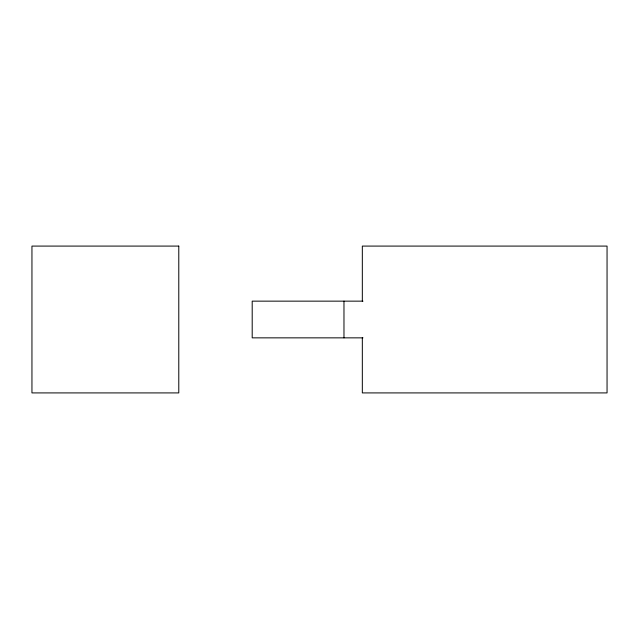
<?xml version="1.0" encoding="UTF-8"?>
<svg xmlns="http://www.w3.org/2000/svg" width="639" height="639" viewBox="0 0 639 639"><rect width="100%" height="100%" fill="white"/><g stroke="black" fill="none" stroke-linecap="round" stroke-linejoin="round"><path stroke-width="0.96" d="M362.992 301.145L252.197 301.145L252.197 337.855L362.992 337.855M362.329 301.145L362.329 246.087L607.05 246.087L607.05 392.913L362.329 392.913L362.329 337.855M343.974 301.145L343.974 337.855M178.784 246.087L31.95 246.087L31.95 392.913L178.784 392.913L178.784 246.087"/></g></svg>
